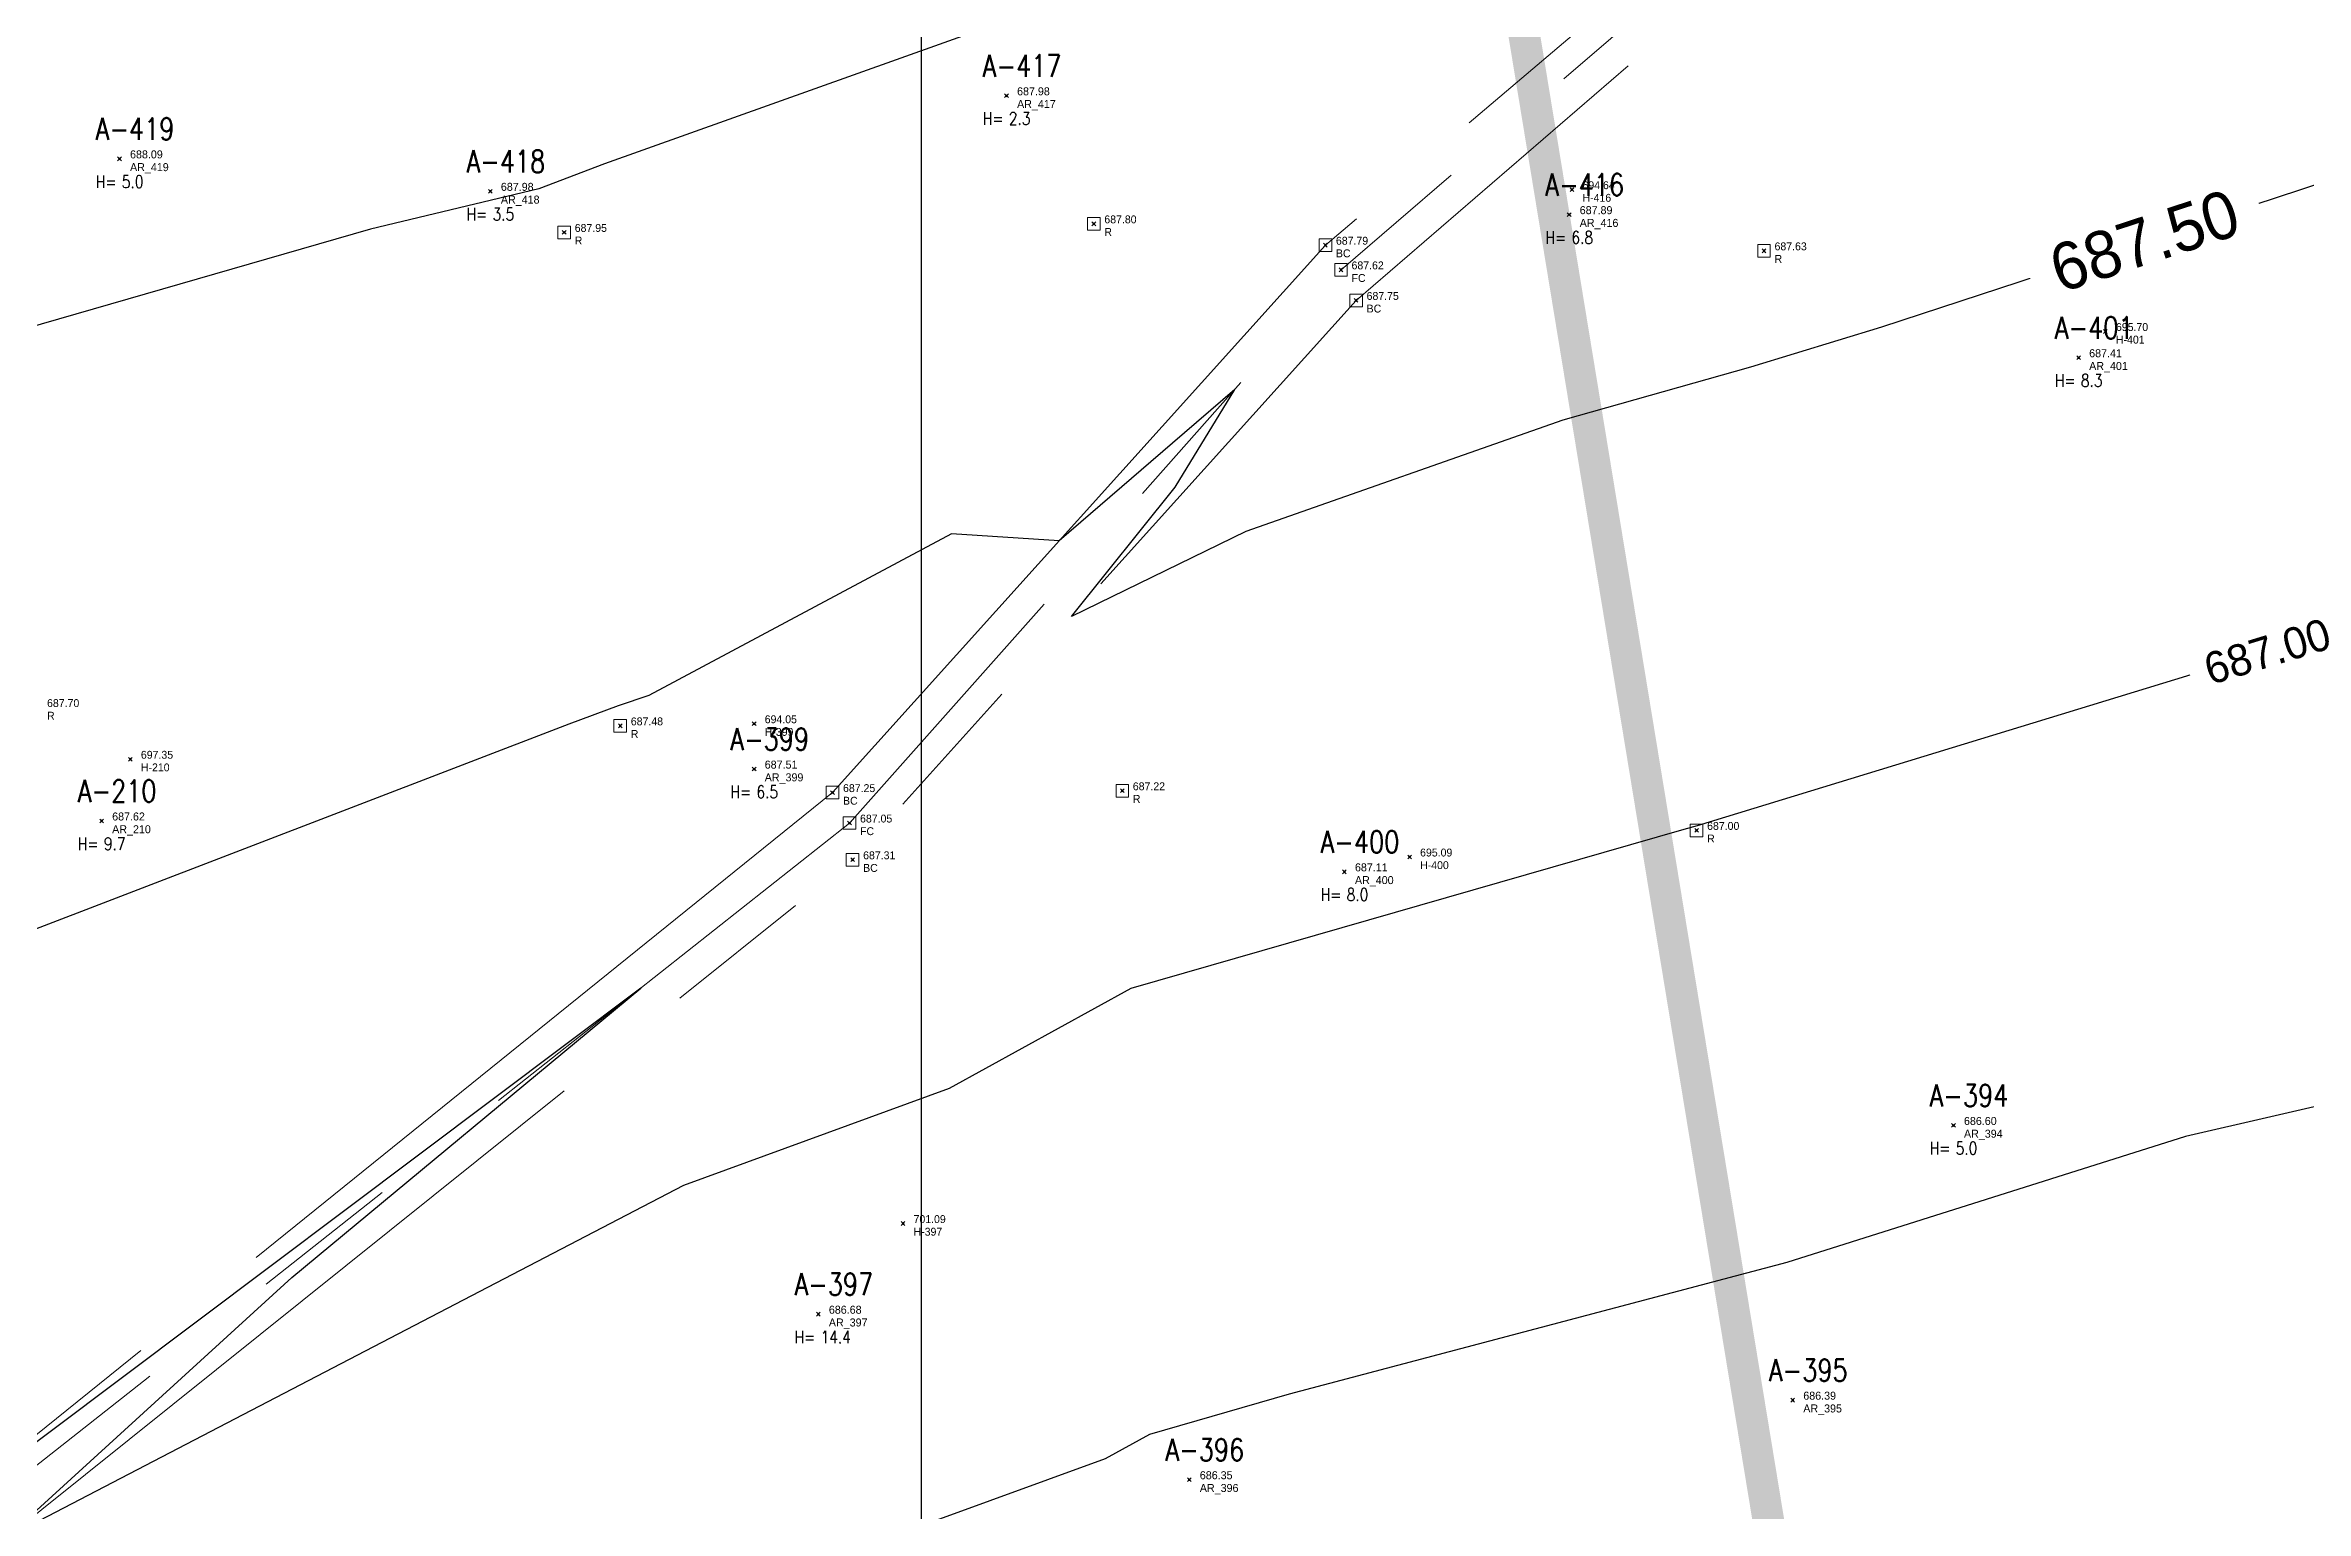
# Model space of a CAD drawing. Extents: x 350769 to 354978, y 6304672 to 6307963.
# Drawn here: x 352286.09 to 352321.97, y 6306050.28 to 6306073.54 of the extents above; entities that cross this region are included whole.
import ezdxf

# ---------------------------------------------------------------- set-up
doc = ezdxf.new("R2010")
doc.units = 0
doc.header["$PDMODE"] = 35
doc.header["$PDSIZE"] = 0.03
for name, pattern in [('4.0 - LO RECABARREN - DESNIVEL NUEVO$0$HIDDEN', [0.375, 0.25, -0.125]), ('CONTINUOS', [0]), ('DASHDOT', [1, 0.5, -0.25, 0, -0.25]), ('DASHED', [19.05, 12.7, -6.35]), ('PHANTOM', [23.5, 11.75, -2.35, 2.35, -2.35, 2.35, -2.35])]:
    doc.linetypes.add(name, pattern=pattern)
doc.layers.get('0').update_dxf_attribs({"linetype": 'CONTINUOUS'})
for name, color, linetype in [('03_S2_Pav ext_Borde vereda', 7, 'CONTINUOUS'), ('1-ARBOL H1', 7, 'CONTINUOUS'), ('1-ARBOL H2', 1, 'CONTINUOUS'), ('1-ARBOL H3', 241, 'CONTINUOUS'), ('1-ARBOL NOMBRE', 3, 'CONTINUOUS'), ('1-ARBOL PTO', 7, 'CONTINUOUS'), ('1-CANAL', 150, 'PHANTOM'), ('1-coordenadas', 8, 'CONTINUOUS'), ('3-CANAL FDO', 141, 'PHANTOM'), ('C-TINN', 5, 'CONTINUOUS'), ('C-TOPO-MAJR', 9, 'CONTINUOUS'), ('C-TOPO-MINR', 8, 'CONTINUOUS'), ('V-NODE-TEXT DIC 2012', 31, 'CONTINUOUS')]:
    doc.layers.add(name, color=color, linetype=linetype)
doc.layers.add('0_ASD_LINEA OFICIAL', color=253, linetype='DASHDOT', lineweight=20)
doc.layers.add('0_ASD_TOPOGRAFIA_ELEMENTOS', color=7, linetype='CONTINUOS', lineweight=5, true_color=0xbdbdbd)
doc.styles.add('ROMANS', font='romans.shx', dxfattribs={"width": 0.65})

# ---------------------------------------------------------------- blocks, each defined once
blk = doc.blocks.new('COORDENADAS')
at = {"layer": '1-coordenadas'}
blk.add_line((120, -900.625), (120, -0.625), dxfattribs=at)
blk = doc.blocks.new('A$C27410629')
at = {"layer": '0_ASD_LINEA OFICIAL', "ltscale": 8, "const_width": 0.5}
for points in [[(110.932, 1279.578), (99.953, 1346.361), (205.853, 1360.912), (205.853, 1360.912), (224.068, 1237.141)], [(110.932, 1279.578), (99.953, 1346.361), (6.684, 1333.564), (11.317, 1240.807), (13.576, 1195.446), (13.77, 1191.844), (39.524, 1192.667)]]:
    blk.add_lwpolyline(points, dxfattribs=at)
blk = doc.blocks.new('TOPOGRAFIA')
at = {"layer": '1-ARBOL H1', "color": 9, "lineweight": 0, "true_color": 0xbdbdbd}
for p in [(390301.351, 6303072.736), (390287.274, 6303071.735), (390293.159, 6303071.22), (390310.28, 6303070.85), (390318.365, 6303068.58), (390297.346, 6303062.053), (390286.99, 6303061.23), (390306.713, 6303060.423), (390316.378, 6303056.399), (390298.364, 6303053.404)]:
    blk.add_point(p, dxfattribs=at)
at = {"layer": '1-ARBOL PTO', "color": 9, "lineweight": 0, "true_color": 0xbdbdbd}
for p in [(390301.351, 6303072.736), (390287.274, 6303071.735), (390293.159, 6303071.22), (390310.28, 6303070.85), (390318.365, 6303068.58), (390297.346, 6303062.053), (390286.99, 6303061.23), (390306.713, 6303060.423), (390316.378, 6303056.399), (390298.364, 6303053.404), (390313.828, 6303052.04), (390304.251, 6303050.778)]:
    blk.add_point(p, dxfattribs=at)
at = {"layer": '1-CANAL', "color": 9, "lineweight": 0, "true_color": 0xbdbdbd, "flags": 128}
for points in [[(390336.335, 6303094.153), (390319.854, 6303081.793), (390306.411, 6303070.365)], [(390229.568, 6303007.176), (390236.425, 6303014.328), (390242.498, 6303018.614), (390253.383, 6303023.093), (390265.345, 6303033.309), (390275.159, 6303041.527), (390285.304, 6303049.719), (390298.908, 6303060.614), (390306.898, 6303069.489), (390320.364, 6303081.094), (390336.083, 6303093.086)], [(390306.411, 6303070.365), (390298.589, 6303061.68)], [(390298.589, 6303061.68), (390284.957, 6303050.688)]]:
    blk.add_lwpolyline(points, dxfattribs=at)
at = {"layer": '1-coordenadas', "color": 9, "linetype": '4.0 - LO RECABARREN - DESNIVEL NUEVO$0$HIDDEN', "lineweight": 0, "ltscale": 50, "true_color": 0xbdbdbd}
blk.add_line((390300, 6302300), (390300, 6303200), dxfattribs=at)
at = {"layer": '3-CANAL FDO', "color": 9, "lineweight": 0, "true_color": 0xbdbdbd, "flags": 128}
blk.add_lwpolyline([(390220.714, 6302998.221), (390229.547, 6303007.644), (390236.165, 6303014.562), (390242.274, 6303019.022), (390253.361, 6303023.521), (390264.915, 6303033.62), (390274.945, 6303042.105), (390285.114, 6303050.336), (390298.859, 6303061.197), (390306.659, 6303069.974), (390320.114, 6303081.516), (390336.059, 6303093.52)], dxfattribs=at)
at = {"layer": 'C-TINN', "color": 9, "linetype": 'Continuous', "lineweight": 0, "true_color": 0xbdbdbd}
for points, elevation in [([(390302.636, 6303070.604), (390302.636, 6303070.804), (390302.836, 6303070.804), (390302.836, 6303070.604), (390302.636, 6303070.604)], 687.797), ([(390294.231, 6303070.468), (390294.231, 6303070.668), (390294.431, 6303070.668), (390294.431, 6303070.468), (390294.231, 6303070.468)], 687.953), ([(390306.311, 6303070.265), (390306.311, 6303070.465), (390306.511, 6303070.465), (390306.511, 6303070.265), (390306.311, 6303070.265)], 687.791), ([(390313.272, 6303070.176), (390313.272, 6303070.376), (390313.472, 6303070.376), (390313.472, 6303070.176), (390313.272, 6303070.176)], 687.627), ([(390306.559, 6303069.874), (390306.559, 6303070.074), (390306.759, 6303070.074), (390306.759, 6303069.874), (390306.559, 6303069.874)], 687.623), ([(390306.798, 6303069.389), (390306.798, 6303069.589), (390306.998, 6303069.589), (390306.998, 6303069.389), (390306.798, 6303069.389)], 687.748), ([(390295.121, 6303062.639), (390295.121, 6303062.839), (390295.321, 6303062.839), (390295.321, 6303062.639), (390295.121, 6303062.639)], 687.481), ([(390298.489, 6303061.58), (390298.489, 6303061.78), (390298.689, 6303061.78), (390298.689, 6303061.58), (390298.489, 6303061.58)], 687.252), ([(390303.088, 6303061.609), (390303.088, 6303061.809), (390303.288, 6303061.809), (390303.288, 6303061.609), (390303.088, 6303061.609)], 687.222), ([(390298.759, 6303061.097), (390298.759, 6303061.297), (390298.959, 6303061.297), (390298.959, 6303061.097), (390298.759, 6303061.097)], 687.054), ([(390312.202, 6303060.98), (390312.202, 6303061.18), (390312.402, 6303061.18), (390312.402, 6303060.98), (390312.202, 6303060.98)], 686.995), ([(390298.808, 6303060.514), (390298.808, 6303060.714), (390299.008, 6303060.714), (390299.008, 6303060.514), (390298.808, 6303060.514)], 687.309)]:
    blk.add_lwpolyline(points, dxfattribs=dict(at, elevation=elevation))
for p in [(390302.736, 6303070.704, 687.797), (390294.331, 6303070.568, 687.953), (390306.411, 6303070.365, 687.791), (390306.659, 6303069.974, 687.623), (390313.372, 6303070.276, 687.627), (390306.898, 6303069.489, 687.748), (390295.221, 6303062.739, 687.481), (390298.589, 6303061.68, 687.252), (390303.188, 6303061.709, 687.222), (390298.859, 6303061.197, 687.054), (390312.302, 6303061.08, 686.995), (390298.908, 6303060.614, 687.309)]:
    blk.add_point(p, dxfattribs=at)
at = {"layer": 'C-TOPO-MAJR', "color": 9, "linetype": 'Continuous', "lineweight": -3, "true_color": 0xbdbdbd, "elevation": 687.5}
blk.add_lwpolyline([(390324.425, 6303072.077), (390321.485, 6303071.112), (390315.238, 6303069.064), (390313.157, 6303068.428), (390310.178, 6303067.59), (390305.149, 6303065.821), (390302.384, 6303064.475), (390304.025, 6303066.526), (390304.973, 6303068.077), (390303.984, 6303067.224), (390302.188, 6303065.676), (390300.476, 6303065.786), (390295.673, 6303063.218), (390295.185, 6303063.054), (390294.406, 6303062.765), (390285.663, 6303059.406), (390279.063, 6303058.278), (390276.568, 6303057.775), (390267.249, 6303054.632), (390264.935, 6303053.974), (390263.929, 6303053.058), (390257.922, 6303048.022)], dxfattribs=at)
at = {"layer": 'C-TOPO-MINR', "color": 9, "linetype": 'Continuous', "lineweight": -3, "true_color": 0xbdbdbd}
for points, elevation in [([(390322.484, 6303078.624), (390319.205, 6303077.548), (390315.858, 6303076.29), (390314.717, 6303076.227), (390315.902, 6303077.474), (390317.783, 6303079.516), (390316.355, 6303078.457), (390312.811, 6303075.806), (390310.761, 6303075.903), (390305.99, 6303074.725), (390301.644, 6303074.036), (390294.969, 6303071.657), (390293.93, 6303071.261), (390291.255, 6303070.621), (390284.652, 6303068.717), (390282.237, 6303068.306), (390276.568, 6303067.666), (390265.289, 6303064.561), (390263.835, 6303064.118), (390262.473, 6303063.622)], 688), ([(390322.583, 6303064.292), (390312.31, 6303061.153), (390312.101, 6303061.094), (390303.321, 6303058.569), (390300.438, 6303056.983), (390296.223, 6303055.447), (390285.478, 6303049.858), (390290.01, 6303053.984), (390295.545, 6303058.579), (390284.978, 6303050.641), (390283.885, 6303049.829), (390275.857, 6303047.931), (390271.476, 6303045.938), (390264.913, 6303042.98), (390263.679, 6303042.51)], 687), ([(390325.48, 6303057.47), (390320.062, 6303056.222), (390313.736, 6303054.225), (390305.834, 6303052.133), (390303.62, 6303051.496), (390302.915, 6303051.108), (390291.877, 6303047.087), (390290.917, 6303046.587), (390289.194, 6303045.818), (390283.918, 6303042.93), (390281.445, 6303041.432), (390275.276, 6303037.771), (390265.751, 6303033.649), (390269.157, 6303036.895), (390270.727, 6303038.537), (390264.782, 6303033.993), (390263.084, 6303032.602)], 686.5)]:
    blk.add_lwpolyline(points, dxfattribs=dict(at, elevation=elevation))
at = {"layer": 'V-NODE-TEXT DIC 2012', "color": 9, "lineweight": 0, "true_color": 0xbdbdbd}
for p in [(390301.351, 6303072.736), (390287.274, 6303071.735), (390293.159, 6303071.22), (390310.324, 6303071.246), (390302.736, 6303070.704), (390310.28, 6303070.85), (390294.331, 6303070.568), (390306.411, 6303070.365), (390306.659, 6303069.974), (390313.372, 6303070.276), (390306.898, 6303069.489), (390318.79, 6303068.996), (390318.365, 6303068.58), (390295.221, 6303062.739), (390297.346, 6303062.772), (390287.446, 6303062.209), (390297.346, 6303062.053), (390298.589, 6303061.68), (390303.188, 6303061.709), (390286.99, 6303061.23), (390298.859, 6303061.197), (390312.302, 6303061.08), (390307.747, 6303060.658), (390298.908, 6303060.614), (390306.713, 6303060.423), (390316.378, 6303056.399), (390299.708, 6303054.842), (390298.364, 6303053.404), (390313.828, 6303052.04), (390304.251, 6303050.778)]:
    blk.add_point(p, dxfattribs=at)
at = {"layer": '1-ARBOL H2', "color": 9, "lineweight": 0, "true_color": 0xbdbdbd, "style": 'ROMANS', "width": 0.8}
for p in [(390300.974, 6303072.274), (390286.897, 6303071.273), (390292.782, 6303070.758), (390309.903, 6303070.388), (390317.988, 6303068.118), (390296.969, 6303061.591), (390286.613, 6303060.768), (390306.336, 6303059.961), (390316.001, 6303055.937), (390297.987, 6303052.942)]:
    blk.add_text('H=', height=0.2, dxfattribs=at).set_placement(p)
at = {"layer": '1-ARBOL H3', "color": 9, "lineweight": 0, "true_color": 0xbdbdbd, "style": 'ROMANS', "width": 0.8}
for s, p in [('2.3', (390301.387, 6303072.274)), ('5.0', (390287.31, 6303071.273)), ('3.5', (390293.195, 6303070.758)), ('6.8', (390310.316, 6303070.388)), ('8.3', (390318.401, 6303068.118)), ('6.5', (390297.382, 6303061.591)), ('9.7', (390287.026, 6303060.768)), ('8.0', (390306.749, 6303059.961)), ('5.0', (390316.414, 6303055.937)), ('14.4', (390298.4, 6303052.942))]:
    blk.add_text(s, height=0.2, dxfattribs=at).set_placement(p)
at = {"layer": '1-ARBOL NOMBRE', "color": 9, "lineweight": 0, "true_color": 0xbdbdbd, "style": 'ROMANS', "width": 0.8}
for s, p in [('A-417', (390300.974, 6303073.036)), ('A-419', (390286.897, 6303072.035)), ('A-418', (390292.782, 6303071.52)), ('A-416', (390309.903, 6303071.15)), ('A-401', (390317.988, 6303068.88)), ('A-399', (390296.969, 6303062.353)), ('A-210', (390286.613, 6303061.53)), ('A-400', (390306.336, 6303060.723)), ('A-394', (390316.001, 6303056.699)), ('A-397', (390297.987, 6303053.704)), ('A-395', (390313.451, 6303052.34)), ('A-396', (390303.874, 6303051.078))]:
    blk.add_text(s, height=0.35, dxfattribs=at).set_placement(p)
at = {"layer": 'V-NODE-TEXT DIC 2012', "color": 9, "lineweight": 0, "true_color": 0xbdbdbd}
for s, height, p in [('687.98', 0.127, (390301.518, 6303072.743)), ('AR_417', 0.127, (390301.518, 6303072.541)), ('688.09', 0.127, (390287.441, 6303071.742)), ('AR_419', 0.127, (390287.441, 6303071.54)), ('AR_418', 0.127, (390293.326, 6303071.025)), ('687.98', 0.127, (390293.326, 6303071.227)), ('694.64', 0.125, (390310.491, 6303071.254)), ('H-416', 0.125, (390310.491, 6303071.054)), ('687.95', 0.125, (390294.498, 6303070.576)), ('687.80', 0.125, (390302.903, 6303070.712)), ('AR_416', 0.127, (390310.447, 6303070.655)), ('687.89', 0.127, (390310.447, 6303070.857)), ('R', 0.125, (390294.498, 6303070.376)), ('R', 0.125, (390302.903, 6303070.512)), ('687.79', 0.125, (390306.578, 6303070.373)), ('687.63', 0.125, (390313.539, 6303070.284)), ('BC', 0.125, (390306.578, 6303070.173)), ('687.62', 0.125, (390306.826, 6303069.982)), ('R', 0.125, (390313.539, 6303070.084)), ('FC', 0.125, (390306.826, 6303069.782)), ('687.75', 0.125, (390307.065, 6303069.497)), ('BC', 0.125, (390307.065, 6303069.297)), ('695.70', 0.125, (390318.957, 6303069.004)), ('H-401', 0.125, (390318.957, 6303068.804)), ('687.41', 0.127, (390318.532, 6303068.587)), ('AR_401', 0.127, (390318.532, 6303068.385)), ('687.70', 0.125, (390286.124, 6303063.037)), ('R', 0.125, (390286.124, 6303062.837)), ('687.48', 0.125, (390295.388, 6303062.747)), ('694.05', 0.125, (390297.513, 6303062.78)), ('R', 0.125, (390295.388, 6303062.547)), ('H-399', 0.125, (390297.513, 6303062.58)), ('697.35', 0.125, (390287.613, 6303062.217)), ('H-210', 0.125, (390287.613, 6303062.017)), ('687.51', 0.127, (390297.513, 6303062.06)), ('AR_399', 0.127, (390297.513, 6303061.858)), ('687.25', 0.125, (390298.756, 6303061.688)), ('687.22', 0.125, (390303.355, 6303061.717)), ('687.62', 0.127, (390287.157, 6303061.237)), ('BC', 0.125, (390298.756, 6303061.488)), ('R', 0.125, (390303.355, 6303061.517)), ('AR_210', 0.127, (390287.157, 6303061.035)), ('687.05', 0.125, (390299.026, 6303061.205)), ('FC', 0.125, (390299.026, 6303061.005)), ('687.00', 0.125, (390312.469, 6303061.088)), ('R', 0.125, (390312.469, 6303060.888)), ('687.31', 0.125, (390299.075, 6303060.622)), ('695.09', 0.125, (390307.914, 6303060.666)), ('BC', 0.125, (390299.075, 6303060.422)), ('AR_400', 0.127, (390306.88, 6303060.228)), ('687.11', 0.127, (390306.88, 6303060.43)), ('H-400', 0.125, (390307.914, 6303060.466)), ('AR_394', 0.127, (390316.545, 6303056.204)), ('686.60', 0.127, (390316.545, 6303056.406)), ('701.09', 0.125, (390299.875, 6303054.85)), ('H-397', 0.125, (390299.875, 6303054.65)), ('686.68', 0.127, (390298.531, 6303053.411)), ('AR_397', 0.127, (390298.531, 6303053.209)), ('686.39', 0.127, (390313.995, 6303052.047)), ('AR_395', 0.127, (390313.995, 6303051.845)), ('AR_396', 0.127, (390304.418, 6303050.583)), ('686.35', 0.127, (390304.418, 6303050.785))]:
    blk.add_text(s, height=height, dxfattribs=at).set_placement(p)
at = {"layer": 'C-TOPO-MAJR', "color": 9, "linetype": 'Continuous', "lineweight": 0, "true_color": 0xbdbdbd, "insert": (390319.411, 6303070.432, 687.5), "char_height": 0.75, "width": 3.75143, "attachment_point": 5, "rotation": 18.1546, "bg_fill": 3, "box_fill_scale": 1.042333, "bg_fill_color": 256, "bg_fill_true_color": 13158600, "bg_fill_transparency": 0}
blk.add_mtext('687.50', dxfattribs=at)
at = {"layer": 'C-TOPO-MINR', "color": 9, "linetype": 'Continuous', "lineweight": 0, "true_color": 0xbdbdbd, "insert": (390321.36, 6303063.918, 687), "char_height": 0.5, "width": 2.50095, "attachment_point": 5, "rotation": 16.9911, "bg_fill": 3, "box_fill_scale": 1.0635, "bg_fill_color": 256, "bg_fill_true_color": 13158600, "bg_fill_transparency": 0}
blk.add_mtext('687.00', dxfattribs=at)

msp = doc.modelspace()

# ---------------------------------------------------------------- block references
at = {"color": 252, "linetype": 'DASHED'}
msp.add_blockref('COORDENADAS', (352180, 6306200.625), dxfattribs=at)
at = {"layer": '03_S2_Pav ext_Borde vereda', "linetype": 'Continuous'}
msp.add_blockref('A$C27410629', (352203.962, 6304761.714), dxfattribs=at)

# ---------------------------------------------------------------- next in the draw order: block references
at = {"layer": '0_ASD_TOPOGRAFIA_ELEMENTOS', "color": 30, "true_color": 0xf26507}
msp.add_blockref('TOPOGRAFIA', (-38000, 3000), dxfattribs=at)

doc.saveas('drawing.dxf')
